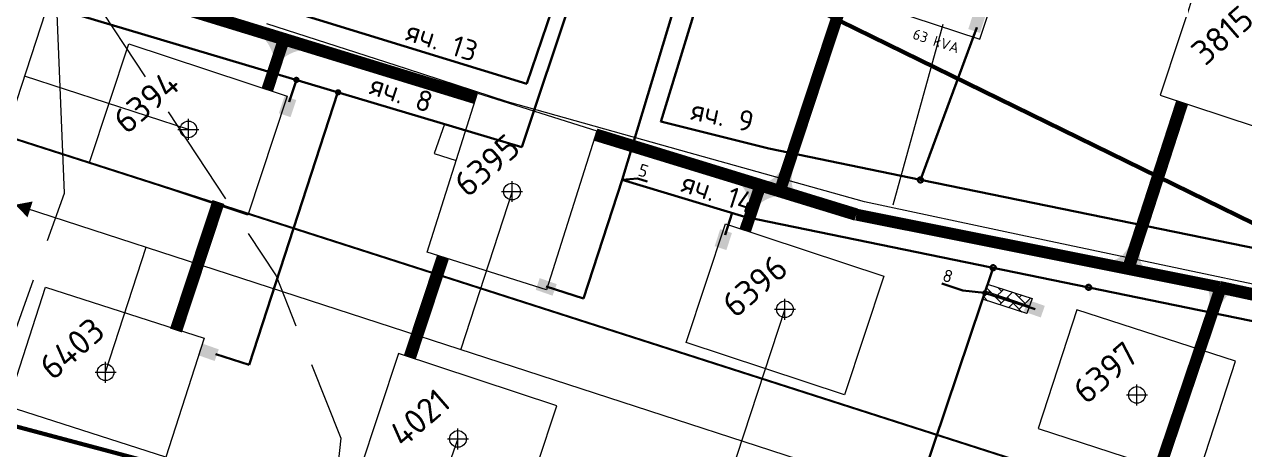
# Model space of a CAD drawing. Header units: millimetres. Extents: x 519 to 9564855, y -810 to 5021775.
# Drawn here: x 9525201 to 9525786, y 4999584 to 4999788 of the extents above; entities that cross this region are included whole.
import ezdxf

# ---------------------------------------------------------------- set-up
doc = ezdxf.new("R2010")
doc.units = ezdxf.units.MM
doc.header["$LTSCALE"] = 2
doc.header["$MEASUREMENT"] = 0
doc.header["$PDMODE"] = 2
doc.header["$PDSIZE"] = 5
for name, pattern in [('1', [0]), ('92051501$0$GROUND1', [60, 50, -10]), ('92051501$0$GROUND2', [35, 25, -10]), ('DASHED2', [9.525, 6.35, -3.175])]:
    doc.linetypes.add(name, pattern=pattern)
for name, color, linetype in [('42 доп. скв. на 2009 год', 96, 'Continuous'), ('Existing roads', 41, 'Continuous'), ('OilColl&Flowlines', 3, 'Continuous'), ('ROAD_FIELD', 255, '92051501$0$GROUND2'), ('МГ-земельный участок', 7, 'Continuous'), ('Скважины 2017г', 221, 'Continuous'), ('Скважины на 2013 год.', 21, '1'), ('Скважины на 2014 год', 70, 'Continuous'), ('Скважины на 2015 год', 7, 'Continuous')]:
    doc.layers.add(name, color=color, linetype=linetype)
for name, color, linetype, lineweight in [('WELLS(drilled after 2000y)', 6, 'Continuous', 40), ('Новый водовод', 5, 'g_122_vpr', 30), ('проект..газ', 40, 'Continuous', 30), ('Скважины на 2023 год', 201, 'Continuous', 20), ('Электро', 1, 'Continuous', 30), ('Электроснаб', 1, 'Continuous', 18), ('Электроснабжене', 1, 'Continuous', 18)]:
    doc.layers.add(name, color=color, linetype=linetype, lineweight=lineweight)
doc.styles.add('92051501$0$STANDARD', font='simplex.shx')
doc.styles.add('Elect', font='isocpeur.ttf')
doc.styles.add('Line_GUGK', font='')
doc.styles.get("Standard").update_dxf_attribs({"font": 'isocpeur.ttf', "width": 0.5})
doc.styles.get('Line_GUGK').set_extended_font_data('Bm431', italic=True)
doc.linetypes.add('g_122_vpr', pattern='A,2,-2,3,-0.6,["Впр",Line_GUGK,S=2,R=0,X=0,Y=-1],-6.4,3,-2,8,-2,8,-2,6', length=45)
doc.linetypes.add('GAS_LINE', pattern='A,0.5,-0.2,["G",92051501$0$STANDARD,S=0.1,R=0,X=-0.1,Y=-0.05],-0.05', length=0.75)
doc.linetypes.add('WTR_LINE', pattern='A,0.5,-0.2,["W",92051501$0$STANDARD,S=0.1,R=0,X=-0.1,Y=-0.05],-0.05', length=0.75)

msp = doc.modelspace()

# ---------------------------------------------------------------- hatches: boundary and pattern name
at = {"layer": 'Existing roads', "lineweight": 0}
h = msp.add_hatch(color=256, dxfattribs=at)
h.paths.add_polyline_path([(9525321.66674, 4999771.11487), (9525320.07951, 4999771.71164, 0.155118741), (9525315.54685, 4999781.24865), (9525324.10245, 4999778.4955)])
h.paths.add_polyline_path([(9525323.19245, 4999770.54125), (9525321.66674, 4999771.11487), (9525324.10245, 4999778.4955), (9525332.89838, 4999775.66502, 0.161550784)])
for points in [[(9525568.96436, 4999717.4754), (9525564.37911, 4999719.86857, -0.198965332), (9525553.72977, 4999711.22126), (9525570.31754, 4999706.40493, -0.185675324)], [(9525782.37495, 4999661.14651), (9525762.70615, 4999665.71954, -0.364323273), (9525768.85799, 4999654.88747), (9525774.21057, 4999652.98924, -0.212311175)]]:
    msp.add_hatch(color=256, dxfattribs=at).paths.add_polyline_path(points)
h = msp.add_hatch(color=256, dxfattribs=at)
h.paths.add_polyline_path([(9525550.08794, 4999701.25557), (9525551.71787, 4999700.78783, -0.155118741), (9525561.04442, 4999705.73907), (9525552.5352, 4999708.63237)])
h.paths.add_polyline_path([(9525548.5212, 4999701.70517), (9525550.08794, 4999701.25557), (9525552.5352, 4999708.63237), (9525543.78695, 4999711.60695, -0.161550784)])
at = {"layer": 'Existing roads', "linetype": 'ByBlock', "lineweight": 0}
h = msp.add_hatch(color=256, dxfattribs=at)
h.paths.add_polyline_path([(9525735.77071, 4999674.90096), (9525727.28997, 4999677.70708, -0.165307059), (9525719.48176, 4999674.06977), (9525739.4599, 4999669.1499, -0.163553892)])
h.paths.add_polyline_path([(9525727.28997, 4999677.70708), (9525731.40094, 4999676.34684), (9525733.12336, 4999681.67355), (9525730.21035, 4999681.81792, -0.095048541)])
h.paths.add_polyline_path([(9525731.40094, 4999676.34684), (9525735.77071, 4999674.90096, -0.158560821), (9525736.224, 4999681.51989), (9525733.12336, 4999681.67355)])
at = {"layer": 'Скважины на 2015 год', "lineweight": 0}
h = msp.add_hatch(dxfattribs=at)
h.set_pattern_fill('AR-HBONE', color=256, angle=179.32797464, style=0)
h.set_pattern_definition([(224.327974635, (20153501.2834, 6690047.3356), (-0.0663480349, -5.6564651451), [12, -4]), (314.327974635, (20153498.422, 6690044.5405), (-0.0663480349, -5.6564651451), [12, -4])])
h.paths.add_polyline_path([(9525681.33347, 4999649.41402), (9525683.81475, 4999656.6277), (9525662.80796, 4999663.45322), (9525659.86681, 4999656.32836)])
at = {"layer": 'Электро'}
for points in [[(9525653.19793, 4999785.97019), (9525658.81017, 4999784.11321), (9525661.51739, 4999792.29507), (9525655.90516, 4999794.15205)], [(9525531.57334, 4999681.77386), (9525537.18557, 4999679.91687), (9525539.8928, 4999688.09873), (9525534.28057, 4999689.95572)]]:
    msp.add_hatch(color=256, dxfattribs=at).paths.add_polyline_path(points)
at = {"layer": 'Электро', "ltscale": 0.5}
for points in [[(9525322.59848, 4999745.57008), (9525328.21071, 4999743.71309), (9525330.91794, 4999751.89495), (9525325.30571, 4999753.75194)], [(9525687.96721, 4999647.57705), (9525689.9322, 4999653.15239), (9525681.80413, 4999656.01708), (9525679.83914, 4999650.44174)], [(9525291.81804, 4999626.69554), (9525293.78303, 4999632.27088), (9525285.65496, 4999635.13557), (9525283.68997, 4999629.56023)]]:
    msp.add_hatch(color=256, dxfattribs=at).paths.add_polyline_path(points)
at = {"layer": 'Электро', "ltscale": 25}
msp.add_hatch(color=256, dxfattribs=at).paths.add_polyline_path([(9525453.86727, 4999658.01219), (9525455.83226, 4999663.58752), (9525447.7042, 4999666.45221), (9525445.7392, 4999660.87688)])
at = {"layer": 'Электроснаб', "linetype": 'ByBlock', "lineweight": 0}
for points in [[(9525653.19793, 4999785.97019), (9525658.81017, 4999784.11321), (9525661.51739, 4999792.29507), (9525655.90516, 4999794.15205)], [(9525531.57334, 4999681.77386), (9525537.18557, 4999679.91687), (9525539.8928, 4999688.09873), (9525534.28057, 4999689.95572)]]:
    msp.add_hatch(color=1, dxfattribs=at).paths.add_polyline_path(points)
at = {"layer": 'Электроснаб', "linetype": 'ByBlock', "lineweight": 0, "ltscale": 0.5}
for points in [[(9525322.59848, 4999745.57008), (9525328.21071, 4999743.71309), (9525330.91794, 4999751.89495), (9525325.30571, 4999753.75194)], [(9525687.96721, 4999647.57705), (9525689.9322, 4999653.15239), (9525681.80413, 4999656.01708), (9525679.83914, 4999650.44174)], [(9525291.81804, 4999626.69554), (9525293.78303, 4999632.27088), (9525285.65496, 4999635.13557), (9525283.68997, 4999629.56023)]]:
    msp.add_hatch(color=1, dxfattribs=at).paths.add_polyline_path(points)
at = {"layer": 'Электроснаб', "linetype": 'ByBlock', "lineweight": 0, "ltscale": 25}
msp.add_hatch(color=1, dxfattribs=at).paths.add_polyline_path([(9525453.86727, 4999658.01219), (9525455.83226, 4999663.58752), (9525447.7042, 4999666.45221), (9525445.7392, 4999660.87688)])
at = {"layer": 'Электроснабжене', "linetype": 'ByBlock', "lineweight": 0}
for points in [[(9525653.19793, 4999785.97019), (9525658.81017, 4999784.11321), (9525661.51739, 4999792.29507), (9525655.90516, 4999794.15205)], [(9525531.57334, 4999681.77386), (9525537.18557, 4999679.91687), (9525539.8928, 4999688.09873), (9525534.28057, 4999689.95572)]]:
    msp.add_hatch(color=1, dxfattribs=at).paths.add_polyline_path(points)
at = {"layer": 'Электроснабжене', "linetype": 'ByBlock', "lineweight": 0, "ltscale": 0.5}
for points in [[(9525322.59848, 4999745.57008), (9525328.21071, 4999743.71309), (9525330.91794, 4999751.89495), (9525325.30571, 4999753.75194)], [(9525687.96721, 4999647.57705), (9525689.9322, 4999653.15239), (9525681.80413, 4999656.01708), (9525679.83914, 4999650.44174)], [(9525291.81804, 4999626.69554), (9525293.78303, 4999632.27088), (9525285.65496, 4999635.13557), (9525283.68997, 4999629.56023)]]:
    msp.add_hatch(color=1, dxfattribs=at).paths.add_polyline_path(points)
at = {"layer": 'Электроснабжене', "linetype": 'ByBlock', "lineweight": 0, "ltscale": 25}
msp.add_hatch(color=1, dxfattribs=at).paths.add_polyline_path([(9525453.86727, 4999658.01219), (9525455.83226, 4999663.58752), (9525447.7042, 4999666.45221), (9525445.7392, 4999660.87688)])

# ---------------------------------------------------------------- linework, layer by layer
at = {"color": 4, "linetype": 'GAS_LINE', "lineweight": 0, "ltscale": 20}
for p, q in [((9525383.803, 4999766.789, 0.237), (9525316.871, 4999788.518, 1.209)), ((9525432.262, 4999751.11, -0.235), (9525383.803, 4999766.789, 0.237)), ((9525515.431, 4999727.709, -0.299), (9525432.262, 4999751.11, -0.235)), ((9525603.488, 4999702.993, -0.24), (9525515.431, 4999727.709, -0.299)), ((9525678.422, 4999687.08, -0.48), (9525603.488, 4999702.993, -0.24)), ((9525754.766, 4999670.97, -0.145), (9525678.422, 4999687.08, -0.48)), ((9525833.949, 4999654.261, -0.52), (9525754.766, 4999670.97, -0.145))]:
    msp.add_line(p, q, dxfattribs=at)
at = {"layer": '42 доп. скв. на 2009 год', "linetype": 'ByBlock', "lineweight": 0, "ltscale": 80}
msp.add_point((9525408.5, 4999589.3), dxfattribs=at)
at = {"layer": 'Existing roads', "linetype": 'ByBlock', "lineweight": 0, "const_width": 6, "flags": 128}
for points in [[(9525182, 4999825), (9525417.10079, 4999752.88457)], [(9525729.927, 4999670.98745), (9525755.71616, 4999750.52807)], [(9525474.46462, 4999735.28864), (9525599.5376, 4999696.92343)], [(9525273.23707, 4999641.34773), (9525293.62588, 4999702.9749)], [(9525773.72769, 4999662.10414), (9526554.45217, 4999493.32794)]]:
    msp.add_lwpolyline(points, dxfattribs=at)
at = {"layer": 'Existing roads', "lineweight": 0, "const_width": 5.7, "flags": 128}
for points in [[(9525593.93674, 4999802.4867), (9525562.83002, 4999708.18321)], [(9525325.01283, 4999781.13187), (9525317.06442, 4999756.8565)], [(9525553.56111, 4999711.02638), (9525546.26954, 4999689.43526)], [(9525599.5376, 4999696.92343), (9525773.72769, 4999662.10414)], [(9525723.49453, 4999511.46766), (9525773.72769, 4999660.20954)]]:
    msp.add_lwpolyline(points, dxfattribs=at)
at = {"layer": 'Existing roads', "linetype": 'ByBlock', "lineweight": 0, "const_width": 6, "elevation": 0.00005, "flags": 128}
msp.add_lwpolyline([(9525385.3619, 4999628.43358), (9525401.26844, 4999676.51263)], dxfattribs=at)
at = {"layer": 'OilColl&Flowlines', "color": 82, "lineweight": 0}
msp.add_line((9524626.5957, 4999886.98255), (9525895.68308, 4999474.31651), dxfattribs=at)
at = {"layer": 'OilColl&Flowlines', "color": 3, "lineweight": 0}
msp.add_line((9524626.5957, 4999886.98255), (9525895.68308, 4999474.31651), dxfattribs=at)
at = {"layer": 'OilColl&Flowlines', "linetype": 'ByBlock', "lineweight": 0}
for p, q in [((9525240.58804, 4999886.26966, 0), (9525121.53092, 4999520.7496)), ((9525408.5, 4999589.3), (9525372.73255, 4999488.77845))]:
    msp.add_line(p, q, dxfattribs=at)
at = {"layer": 'OilColl&Flowlines', "color": 6, "lineweight": 0}
msp.add_lwpolyline([(9525203.2798, 4999699.41838, 8, 0, 0), (9525196.22637, 4999701.67269, 0, 8, 0), (9525189.16749, 4999703.92874, 8, 8, 0)], format="xyseb", dxfattribs=at)
at = {"layer": 'OilColl&Flowlines', "color": 3, "lineweight": 0}
msp.add_lwpolyline([(9525203.2798, 4999699.41838, 8, 0, 0), (9525196.22637, 4999701.67269, 0, 8, 0), (9525189.16749, 4999703.92874, 8, 8, 0)], format="xyseb", dxfattribs=at)
at = {"layer": 'ROAD_FIELD', "lineweight": 0, "flags": 128}
msp.add_lwpolyline([(9525235.764, 4999937.663), (9525214.39793, 4999829.87718), (9525321.24899, 4999667.56701), (9525352.23578, 4999589.6154), (9525343.68774, 4999507.39244), (9525314.86562, 4999410.99821), (9525458.57511, 4999034.13591), (9525576.409, 4998966.23), (9526584.332, 4998370.48), (9527466.568, 4997825.709), (9528210.595, 4997352.658), (9528869.07269, 4996898.17941), (9528972.75783, 4996662.28052), (9529123.69984, 4996420.82557), (9529215.75408, 4996285.60314), (9529485.58681, 4996011.89516), (9529675.24078, 4995836.771), (9529872.299, 4995626.546), (9529974.57266, 4995534.13463), (9530170.987, 4995478.846), (9530259.524, 4995458.31), (9530549.231, 4995452.531), (9530549.231, 4995452.531), (9530549.231, 4995452.531), (9530549.231, 4995452.531)], dxfattribs=at)
at = {"layer": 'ROAD_FIELD', "linetype": '92051501$0$GROUND1', "lineweight": 0}
msp.add_lwpolyline([(9523677.33764, 4995814.53179), (9523779.5692, 4996012.42397), (9523991.837, 4996331.555), (9524095.437, 4996504.555), (9524346.537, 4996948.955), (9524458.337, 4997198.555), (9524536.637, 4997429.155), (9524631.237, 4997756.455), (9524742.837, 4998101.955), (9524802.21631, 4998263.4501), (9524977.31895, 4998658.98382), (9525070.237, 4998931.055), (9525201.337, 4999233.755), (9525235.8427, 4999319.26134), (9525202.937, 4999426.855), (9525184.737, 4999499.955), (9525171.237, 4999571.455), (9525219.837, 4999707.255), (9525214.6934, 4999831.36774)], dxfattribs=at)
at = {"layer": 'WELLS(drilled after 2000y)', "color": 0, "linetype": 'ByBlock', "lineweight": 0}
for points in [[(9525582.78202, 4999806.17759), (9525658.76254, 4999781.03701), (9525677.61798, 4999838.02241), (9525601.63745, 4999863.16299)], [(9525745.28202, 4999754.27759), (9525821.26255, 4999729.13701), (9525840.11798, 4999786.12241), (9525764.13745, 4999811.26299)], [(9525361.08202, 4999573.37759), (9525437.06254, 4999548.23701), (9525455.91798, 4999605.22241), (9525379.93745, 4999630.36299)]]:
    msp.add_lwpolyline(points, close=True, dxfattribs=at)
msp.add_circle((9525408.5, 4999589.3), 4, dxfattribs=at)
at = {"layer": 'WELLS(drilled after 2000y)', "color": 0, "linetype": 'ByBlock', "lineweight": 0, "ltscale": 80}
msp.add_point((9525408.5, 4999589.3), dxfattribs=at)
at = {"layer": 'МГ-земельный участок', "color": 0, "linetype": 'DASHED2', "lineweight": 25, "ltscale": 5, "const_width": 2}
msp.add_lwpolyline([(9522167.80801, 4999999.48247), (9521654, 5002362), (9522840, 5002532), (9525642, 5002155), (9528521, 5002235), (9531281, 5003464), (9533105, 5001043), (9546614, 4998215), (9544978, 4995525), (9543652, 4996420), (9539605, 4995735), (9529554.6705, 4998798.09585), (9529554.71722, 4998845.23995), (9529525.402, 4998845.269), (9529525.36994, 4998882.97318), (9529309.91997, 4998882.84552), (9526935, 5000017), (9526935, 4999132), (9522906, 5001105), (9522683.367, 5000265.06642), (9522496, 5000315)], close=True, dxfattribs=at)
at = {"layer": 'МГ-земельный участок', "color": 34, "linetype": 'DASHED2', "lineweight": 25, "ltscale": 5, "const_width": 2}
msp.add_lwpolyline([(9522271, 4999525), (9527884, 4997830), (9530104, 4997995), (9529358.40073, 4998522.43877), (9528467.29836, 4998113.15535), (9526935, 4999132), (9522496, 5000315), (9522167.80801, 4999999.48247)], close=True, dxfattribs=at)
at = {"layer": 'Новый водовод', "color": 5, "linetype": 'WTR_LINE', "lineweight": 0, "ltscale": 40, "const_width": 1}
msp.add_lwpolyline([(9524624.28, 4999719.73), (9525832.5, 4999319.95), (9525840.3, 4999343.5), (9525894.08637, 4999509.06696), (9524678.78862, 4999899.41686)], dxfattribs=at)
at = {"layer": 'проект..газ', "color": 3, "lineweight": 0}
msp.add_line((9525641.013, 4999788.088, 1.753), (9525616.995, 4999701.526, 0.261), dxfattribs=at)
at = {"layer": 'Скважины 2017г', "color": 3, "linetype": 'ByBlock', "lineweight": 0, "ltscale": 2}
msp.add_line((9525434.4, 4999708), (9525409.78919, 4999632.31344), dxfattribs=at)
at = {"layer": 'Скважины 2017г', "color": 0, "linetype": 'ByBlock', "lineweight": 0}
for points in [[(9525417.82361, 4999755.17611), (9525475.04449, 4999737.12701), (9525450.97902, 4999660.83249), (9525393.75814, 4999678.88159), (9525417.82361, 4999755.17611)], [(9525286.76813, 4999637.61215), (9525268.39912, 4999580.49316), (9525192.24046, 4999604.98517), (9525210.60947, 4999662.10416), (9525286.76813, 4999637.61215)]]:
    msp.add_lwpolyline(points, dxfattribs=at)
for centre in [(9525434.4, 4999708), (9525239.5, 4999621.3)]:
    msp.add_circle(centre, 4, dxfattribs=at)
for p in [(9525434.4, 4999708), (9525239.5, 4999621.3)]:
    msp.add_point(p, dxfattribs=at)
at = {"layer": 'Скважины на 2013 год.', "color": 3, "linetype": 'ByBlock', "lineweight": 0, "ltscale": 5}
for p, q in [((9525279.2, 4999737.8), (9525200.5706, 4999763.41116, 0)), ((9525565.3, 4999651.5), (9525489.21392, 4999419.83083))]:
    msp.add_line(p, q, dxfattribs=at)
at = {"layer": 'Скважины на 2014 год', "color": 0, "linetype": 'ByBlock', "lineweight": 0}
for points in [[(9525231.72225, 4999721.87036), (9525250.57768, 4999778.85575), (9525326.55821, 4999753.71518), (9525307.70278, 4999696.72978), (9525231.72225, 4999721.87036)], [(9525517.92031, 4999635.59119), (9525536.77575, 4999692.57659), (9525612.75627, 4999667.43601), (9525593.90084, 4999610.45061), (9525517.92031, 4999635.59119)]]:
    msp.add_lwpolyline(points, dxfattribs=at)
for centre in [(9525279.2, 4999737.8), (9525565.3, 4999651.5)]:
    msp.add_circle(centre, 4, dxfattribs=at)
for p in [(9525279.2, 4999737.8), (9525565.3, 4999651.5)]:
    msp.add_point(p, dxfattribs=at)
at = {"layer": 'Скважины на 2015 год', "color": 1, "lineweight": 0}
for p, q in [((9525401.99569, 4999740.38149, 0), (9525397.00499, 4999726.31173)), ((9525397.00499, 4999726.31173), (9525407.65894, 4999722.95117))]:
    msp.add_line(p, q, dxfattribs=at)
at = {"layer": 'Скважины на 2015 год', "color": 3, "linetype": 'ByBlock', "lineweight": 0, "ltscale": 5}
msp.add_line((9525239.5, 4999621.3), (9525259.02238, 4999681.33791), dxfattribs=at)
at = {"layer": 'Скважины на 2015 год', "color": 192, "lineweight": 0}
msp.add_line((9525682.52955, 4999653.08042), (9525661.3585, 4999660.20583, 0), dxfattribs=at)
at = {"layer": 'Скважины на 2015 год', "color": 15, "lineweight": 0, "ltscale": 5, "elevation": 0}
msp.add_lwpolyline([(9525660.05347, 4999656.32831), (9525662.41046, 4999663.58238), (9525683.81475, 4999656.6277), (9525681.33347, 4999649.41402)], close=True, dxfattribs=at)
at = {"layer": 'Скважины на 2023 год', "color": 0, "linetype": 'ByBlock', "lineweight": 0}
msp.add_lwpolyline([(9525686.80241, 4999594.24789), (9525762.88693, 4999569.52653), (9525781.42795, 4999626.58992), (9525705.34343, 4999651.31128)], close=True, dxfattribs=at)
msp.add_circle((9525734.1, 4999610.4), 4, dxfattribs=at)
msp.add_point((9525734.1, 4999610.4), dxfattribs=at)
at = {"layer": 'Электро', "ltscale": 0.5}
for p, q in [((9525483.82203, 4999863.05606, 0), (9525439.09397, 4999729.31102, 0)), ((9525477.32804, 4999865.20481, 0), (9525441.52194, 4999759.76315, 0)), ((9525526.78852, 4999844.55651, 0), (9525487.2251, 4999713.66112, 0)), ((9525538.12406, 4999847.432, 0), (9525505.71359, 4999741.39245, 0)), ((9525187.39154, 4999837.88947, 0), (9525441.49271, 4999759.67708, 0)), ((9525439.09397, 4999729.31102, 0), (9525188.22956, 4999804.17133, 0)), ((9525439.09397, 4999729.31102, 0), (9525188.22956, 4999804.17133, 0)), ((9525657.35218, 4999786.77373, 0), (9525630.28198, 4999713.54697, 0)), ((9525327.58458, 4999751.03703, 0), (9525331.02194, 4999761.56073, 0)), ((9525308.37449, 4999624.83132), (9525350.87558, 4999755.63622)), ((9525557.62958, 4999728.67624, 0), (9525505.76517, 4999741.56121, 0)), ((9525557.62958, 4999728.67624, 0), (9525630.28198, 4999713.54697, 0.0001)), ((9525487.2251, 4999713.66112, 0), (9525468.68907, 4999656.61309, 0)), ((9525487.2251, 4999713.66112, 0), (9525546.06914, 4999695.90853, 0)), ((9525630.28198, 4999713.54697, 0.0001), (9526083.3302, 4999620.76662, 0)), ((9525536.55944, 4999687.24081, 0), (9525539.9968, 4999697.76451, 0)), ((9525546.06914, 4999695.90853, 0), (9526058.29237, 4999590.66091, 0)), ((9525348.22916, 4998729.83503, 0), (9525665.14043, 4999671.4427, 0)), ((9525450.83462, 4999662.41435), (9525468.68907, 4999656.61309, 0)), ((9525685.2649, 4999651.50425), (9525661.07516, 4999659.36398)), ((9525685.2649, 4999651.50425), (9525661.07516, 4999659.36398)), ((9525308.37449, 4999624.83132), (9525292.35759, 4999630.03553))]:
    msp.add_line(p, q, dxfattribs=at)
at = {"layer": 'Электро'}
for p, q in [((9525487.2251, 4999713.66112, 0), (9525494.5721, 4999714.32598)), ((9525494.5721, 4999714.32598), (9525499.30035, 4999712.78968)), ((9525640.52214, 4999663.80422, 0), (9525650.60359, 4999660.52856, 0)), ((9525661.07516, 4999659.36398), (9525650.60359, 4999660.52856, 0))]:
    msp.add_line(p, q, dxfattribs=at)
at = {"layer": 'Электро', "ltscale": 0.5, "const_width": 1.5, "elevation": 0}
for points in [[(9525330.30865, 4999761.79249, 1), (9525331.73524, 4999761.32897, 1)], [(9525350.29415, 4999755.82863, 1), (9525351.72074, 4999755.36511, 1)]]:
    msp.add_lwpolyline(points, format="xyb", close=True, dxfattribs=at)
at = {"layer": 'Электро', "ltscale": 25}
for centre, start, end in [((9525630.28198, 4999713.54697, 0.0001), 342, 162), ((9525630.28198, 4999713.54697, 0.0001), 162, 342), ((9525665.14043, 4999671.4427, 0), 162, 342), ((9525665.14043, 4999671.4427, 0), 342, 162), ((9525710.89269, 4999662.04188, 0), 162, 342), ((9525710.89269, 4999662.04188, 0), 342, 162)]:
    msp.add_arc(centre, 1.25, start, end, dxfattribs=at)
at = {"layer": 'Электро', "ltscale": 0.5}
for start, end in [(162, 342), (342, 162)]:
    msp.add_arc((9525661.07516, 4999659.36398), 0.75, start, end, dxfattribs=at)
at = {"layer": 'Электроснаб', "color": 1, "linetype": 'ByBlock', "lineweight": 0, "ltscale": 0.5}
for p, q in [((9525483.82203, 4999863.05606, 0), (9525439.09397, 4999729.31102, 0)), ((9525477.32804, 4999865.20481, 0), (9525441.52194, 4999759.76315, 0)), ((9525526.78852, 4999844.55651, 0), (9525487.2251, 4999713.66112, 0)), ((9525538.12406, 4999847.432, 0), (9525505.71359, 4999741.39245, 0)), ((9525187.39154, 4999837.88947, 0), (9525441.49271, 4999759.67708, 0)), ((9525439.09397, 4999729.31102, 0), (9525188.22956, 4999804.17133, 0)), ((9525439.09397, 4999729.31102, 0), (9525188.22956, 4999804.17133, 0)), ((9525657.35218, 4999786.77373, 0), (9525630.28198, 4999713.54697, 0)), ((9525327.58458, 4999751.03703, 0), (9525331.02194, 4999761.56073, 0)), ((9525557.62958, 4999728.67624, 0), (9525505.76517, 4999741.56121, 0)), ((9525557.62958, 4999728.67624, 0), (9525630.28198, 4999713.54697, 0.0001)), ((9525487.2251, 4999713.66112, 0), (9525468.68907, 4999656.61309, 0)), ((9525487.2251, 4999713.66112, 0), (9525546.06914, 4999695.90853, 0)), ((9525630.28198, 4999713.54697, 0.0001), (9526083.3302, 4999620.76662, 0)), ((9525536.55944, 4999687.24081, 0), (9525539.9968, 4999697.76451, 0)), ((9525546.06914, 4999695.90853, 0), (9526058.29237, 4999590.66091, 0)), ((9525348.22916, 4998729.83503, 0), (9525665.14043, 4999671.4427, 0)), ((9525450.83462, 4999662.41435), (9525468.68907, 4999656.61309, 0)), ((9525685.2649, 4999651.50425), (9525661.07516, 4999659.36398)), ((9525685.2649, 4999651.50425), (9525661.07516, 4999659.36398)), ((9525308.37449, 4999624.83132), (9525292.35759, 4999630.03553))]:
    msp.add_line(p, q, dxfattribs=at)
at = {"layer": 'Электроснаб', "color": 1, "linetype": 'ByBlock', "lineweight": 0}
for p, q in [((9525487.2251, 4999713.66112, 0), (9525494.5721, 4999714.32598)), ((9525494.5721, 4999714.32598), (9525499.30035, 4999712.78968)), ((9525640.52214, 4999663.80422, 0), (9525650.60359, 4999660.52856, 0)), ((9525661.07516, 4999659.36398), (9525650.60359, 4999660.52856, 0))]:
    msp.add_line(p, q, dxfattribs=at)
at = {"layer": 'Электроснаб', "color": 1, "linetype": 'ByBlock', "lineweight": 0, "ltscale": 0.5, "const_width": 1.5, "elevation": 0}
for points in [[(9525330.30865, 4999761.79249, 1), (9525331.73524, 4999761.32897, 1)], [(9525350.29415, 4999755.82863, 1), (9525351.72074, 4999755.36511, 1)]]:
    msp.add_lwpolyline(points, format="xyb", close=True, dxfattribs=at)
at = {"layer": 'Электроснаб', "color": 1, "linetype": 'ByBlock', "lineweight": 0, "ltscale": 25}
for centre, start, end in [((9525630.28198, 4999713.54697, 0.0001), 342, 162), ((9525630.28198, 4999713.54697, 0.0001), 162, 342), ((9525665.14043, 4999671.4427, 0), 162, 342), ((9525665.14043, 4999671.4427, 0), 342, 162), ((9525710.89269, 4999662.04188, 0), 162, 342), ((9525710.89269, 4999662.04188, 0), 342, 162)]:
    msp.add_arc(centre, 1.25, start, end, dxfattribs=at)
at = {"layer": 'Электроснаб', "color": 1, "linetype": 'ByBlock', "lineweight": 0, "ltscale": 0.5}
for start, end in [(162, 342), (342, 162)]:
    msp.add_arc((9525661.07516, 4999659.36398), 0.75, start, end, dxfattribs=at)
at = {"layer": 'Электроснабжене', "color": 1, "linetype": 'ByBlock', "lineweight": 0, "ltscale": 0.5}
for p, q in [((9525483.82203, 4999863.05606, 0), (9525439.09397, 4999729.31102, 0)), ((9525477.32804, 4999865.20481, 0), (9525441.52194, 4999759.76315, 0)), ((9525526.78852, 4999844.55651, 0), (9525487.2251, 4999713.66112, 0)), ((9525538.12406, 4999847.432, 0), (9525505.71359, 4999741.39245, 0)), ((9525187.39154, 4999837.88947, 0), (9525441.49271, 4999759.67708, 0)), ((9525439.09397, 4999729.31102, 0), (9525188.22956, 4999804.17133, 0)), ((9525439.09397, 4999729.31102, 0), (9525188.22956, 4999804.17133, 0)), ((9525657.35218, 4999786.77373, 0), (9525630.28198, 4999713.54697, 0)), ((9525327.58458, 4999751.03703, 0), (9525331.02194, 4999761.56073, 0)), ((9525557.62958, 4999728.67624, 0), (9525505.76517, 4999741.56121, 0)), ((9525557.62958, 4999728.67624, 0), (9525630.28198, 4999713.54697, 0.0001)), ((9525487.2251, 4999713.66112, 0), (9525468.68907, 4999656.61309, 0)), ((9525487.2251, 4999713.66112, 0), (9525546.06914, 4999695.90853, 0)), ((9525630.28198, 4999713.54697, 0.0001), (9526083.3302, 4999620.76662, 0)), ((9525536.55944, 4999687.24081, 0), (9525539.9968, 4999697.76451, 0)), ((9525546.06914, 4999695.90853, 0), (9526058.29237, 4999590.66091, 0)), ((9525348.22916, 4998729.83503, 0), (9525665.14043, 4999671.4427, 0)), ((9525450.83462, 4999662.41435), (9525468.68907, 4999656.61309, 0)), ((9525685.2649, 4999651.50425), (9525661.07516, 4999659.36398)), ((9525685.2649, 4999651.50425), (9525661.07516, 4999659.36398)), ((9525308.37449, 4999624.83132), (9525292.35759, 4999630.03553))]:
    msp.add_line(p, q, dxfattribs=at)
at = {"layer": 'Электроснабжене', "color": 1, "linetype": 'ByBlock', "lineweight": 0}
for p, q in [((9525487.2251, 4999713.66112, 0), (9525494.5721, 4999714.32598)), ((9525494.5721, 4999714.32598), (9525499.30035, 4999712.78968)), ((9525640.52214, 4999663.80422, 0), (9525650.60359, 4999660.52856, 0)), ((9525661.07516, 4999659.36398), (9525650.60359, 4999660.52856, 0))]:
    msp.add_line(p, q, dxfattribs=at)
at = {"layer": 'Электроснабжене', "color": 1, "linetype": 'ByBlock', "lineweight": 0, "ltscale": 0.5, "const_width": 1.5, "elevation": 0}
for points in [[(9525330.30865, 4999761.79249, 1), (9525331.73524, 4999761.32897, 1)], [(9525350.29415, 4999755.82863, 1), (9525351.72074, 4999755.36511, 1)]]:
    msp.add_lwpolyline(points, format="xyb", close=True, dxfattribs=at)
at = {"layer": 'Электроснабжене', "color": 1, "linetype": 'ByBlock', "lineweight": 0, "ltscale": 25}
for centre, start, end in [((9525630.28198, 4999713.54697, 0.0001), 342, 162), ((9525630.28198, 4999713.54697, 0.0001), 162, 342), ((9525665.14043, 4999671.4427, 0), 162, 342), ((9525665.14043, 4999671.4427, 0), 342, 162), ((9525710.89269, 4999662.04188, 0), 162, 342), ((9525710.89269, 4999662.04188, 0), 342, 162)]:
    msp.add_arc(centre, 1.25, start, end, dxfattribs=at)
at = {"layer": 'Электроснабжене', "color": 1, "linetype": 'ByBlock', "lineweight": 0, "ltscale": 0.5}
for start, end in [(162, 342), (342, 162)]:
    msp.add_arc((9525661.07516, 4999659.36398), 0.75, start, end, dxfattribs=at)

# ---------------------------------------------------------------- texts
at = {"layer": 'WELLS(drilled after 2000y)', "color": 0, "linetype": 'ByBlock', "lineweight": 0, "style": 'Elect'}
for s, p in [('3815', (9525766.85171, 4999767.90102)), ('4021', (9525382.07902, 4999584.61784))]:
    msp.add_text(s, height=12, rotation=41, dxfattribs=at).set_placement(p)
at = {"layer": 'Скважины 2017г', "color": 0, "linetype": 'ByBlock', "lineweight": 0, "style": 'Elect'}
for s, p in [('6395', (9525413.12805, 4999704.65247)), ('6403', (9525214.25021, 4999616.90712))]:
    msp.add_text(s, height=12, rotation=41, dxfattribs=at).set_placement(p)
at = {"layer": 'Скважины на 2014 год', "color": 0, "linetype": 'ByBlock', "lineweight": 0, "style": 'Elect'}
for s, p in [('6394', (9525249.67759, 4999734.95386)), ('6396', (9525541.61532, 4999646.78858))]:
    msp.add_text(s, height=12, rotation=41, dxfattribs=at).set_placement(p)
at = {"layer": 'Скважины на 2023 год', "color": 0, "linetype": 'ByBlock', "lineweight": 0, "style": 'Elect'}
msp.add_text('6397', height=12, rotation=41, dxfattribs=at).set_placement((9525709.87452, 4999605.38768))
at = {"layer": 'Электро'}
for s, height, rotation, p in [('яч. 13', 10, 342.02768018, (9525382.78024, 4999780.78345, -0.00006)), ('63 kVA', 5, 341.691556, (9525626.12137, 4999781.43738, -0.00006)), ('яч. 8', 10, 342.02768018, (9525365.4449, 4999754.97043, -0.00006)), ('яч. 9', 10, 348.0317202, (9525519.62001, 4999742.56828, -0.00006)), ('яч. 14', 10, 342.02768018, (9525514.87231, 4999708.12967, -0.00006))]:
    msp.add_text(s, height=height, rotation=rotation, dxfattribs=at).set_placement(p)
at = {"layer": 'Электро', "ltscale": 0.5}
for s, p in [('5', (9525494.38464, 4999715.83367)), ('8', (9525640.33468, 4999665.31191, 0))]:
    msp.add_text(s, height=6, rotation=342.00000001, dxfattribs=at).set_placement(p)
at = {"layer": 'Электроснаб', "color": 1, "linetype": 'ByBlock', "lineweight": 0}
for s, height, rotation, p in [('яч. 13', 10, 342.02768018, (9525382.78024, 4999780.78345, -0.00006)), ('63 kVA', 5, 341.691556, (9525626.12137, 4999781.43738, -0.00006)), ('яч. 8', 10, 342.02768018, (9525365.4449, 4999754.97043, -0.00006)), ('яч. 9', 10, 348.0317202, (9525519.62001, 4999742.56828, -0.00006)), ('яч. 14', 10, 342.02768018, (9525514.87231, 4999708.12967, -0.00006))]:
    msp.add_text(s, height=height, rotation=rotation, dxfattribs=at).set_placement(p)
at = {"layer": 'Электроснаб', "color": 1, "linetype": 'ByBlock', "lineweight": 0, "ltscale": 0.5}
for s, p in [('5', (9525494.38464, 4999715.83367)), ('8', (9525640.33468, 4999665.31191, 0))]:
    msp.add_text(s, height=6, rotation=342.00000001, dxfattribs=at).set_placement(p)
at = {"layer": 'Электроснабжене', "color": 1, "linetype": 'ByBlock', "lineweight": 0}
for s, height, rotation, p in [('яч. 13', 10, 342.02768018, (9525382.78024, 4999780.78345, -0.00006)), ('63 kVA', 5, 341.691556, (9525626.12137, 4999781.43738, -0.00006)), ('яч. 8', 10, 342.02768018, (9525365.4449, 4999754.97043, -0.00006)), ('яч. 9', 10, 348.0317202, (9525519.62001, 4999742.56828, -0.00006)), ('яч. 14', 10, 342.02768018, (9525514.87231, 4999708.12967, -0.00006))]:
    msp.add_text(s, height=height, rotation=rotation, dxfattribs=at).set_placement(p)
at = {"layer": 'Электроснабжене', "color": 1, "linetype": 'ByBlock', "lineweight": 0, "ltscale": 0.5}
for s, p in [('5', (9525494.38464, 4999715.83367)), ('8', (9525640.33468, 4999665.31191, 0))]:
    msp.add_text(s, height=6, rotation=342.00000001, dxfattribs=at).set_placement(p)

doc.saveas('drawing.dxf')
